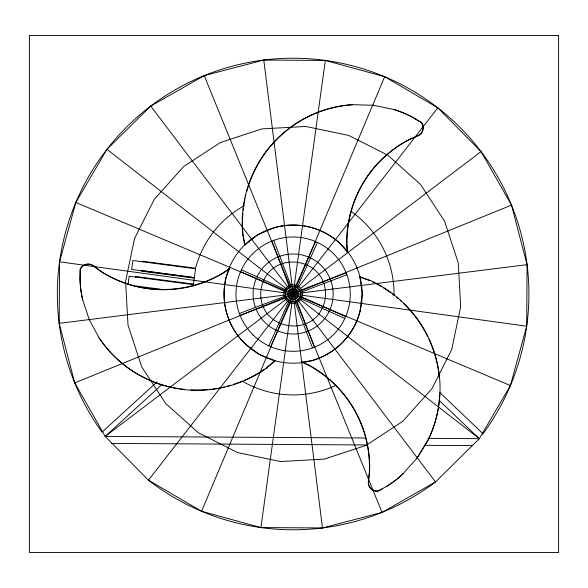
<?xml version="1.0" encoding="UTF-8"?>
<svg xmlns="http://www.w3.org/2000/svg" width="588" height="588" viewBox="0 0 588 588"><rect width="100%" height="100%" fill="white"/><g stroke="black" fill="none" stroke-linecap="round" stroke-linejoin="round"><path stroke-width="0.88" d="M59.182 323.349L59.557 261.8L75.845 202.448L106.942 149.33L150.734 106.068L204.227 75.617L263.777 60.05L325.326 60.424L384.684 76.719L437.795 107.817L481.058 151.608L511.509 205.102L527.076 264.651L526.701 326.2L510.406 385.552L479.308 438.67L435.517 481.932L382.031 512.383L322.481 527.95L260.925 527.576L201.574 511.281L148.455 480.183L105.201 436.392L74.749 382.898L59.182 323.349L527.076 264.651M82.768 300.012L82.283 298.145A105.377 104.355 -19.9 0 1 79.961 278.727L80.159 269.422L80.99 267.65A9.143 9.055 -19.9 0 1 84.488 264.82L86.076 264.269A8.239 8.159 -19.9 0 1 93.117 265.555L101.092 271.377A115.388 114.27 -19.9 0 0 223.528 272.582L229.702 268.297L226.226 276.933A70.317 69.627 -19.9 0 0 244.784 343.458A69.075 69.075 0 0 0 360.018 311.346L362.193 293.441L359.827 276.75L370.565 280.572A118.342 117.188 40 0 1 428.042 440.162L417.179 457.964L401.942 474.891A105.377 104.355 40 0 1 386.309 486.636M128.037 284.335L129.11 276.198L193.43 284.666M135.666 277.345L135.784 276.492L193.511 284.092M140.51 270.318L194.371 277.565M141.605 270.502L141.517 271.164L194.297 278.109M142.73 261.932L142.818 261.27L195.598 268.216M193.268 285.893L195.642 267.878A100.923 100.923 0 0 1 244.233 205.712M260.925 527.576L325.326 60.424M285.834 291.957C282.674 301.21 297.962 305.789 300.409 296.323C303.57 287.069 288.289 282.49 285.834 291.957L240.69 271.685M201.574 511.281L384.684 76.719M268.834 345.817L289.127 300.615M295.308 286.848L315.572 241.705M270.671 346.567L290.942 301.423M297.116 287.664L317.41 242.462M416.973 458.214L427.836 440.412A118.342 117.188 40 0 0 439.728 394.063M437.795 107.817L148.455 480.183A235.781 235.781 0 0 0 435.517 481.932L150.734 106.068M403.317 473.531L402.148 474.648A105.377 104.355 40 0 1 386.514 486.394L378.15 491.134L376.21 491.303A9.143 9.055 40 0 1 372.006 489.694L370.727 488.599A8.239 8.159 40 0 1 368.309 481.859L369.352 472.039A115.388 114.27 40 0 0 309.001 365.508L301.717 362.083L311.669 360.672A70.31 69.627 40 0 0 360.01 311.339M102.334 431.908L156.989 381.935M365.611 437.979L105.201 436.392L161.869 384.567M266.033 368.132L274.883 360.62M105.201 436.392L481.058 151.608M229.496 268.819L223.631 272.883A115.388 114.27 -19.9 0 1 101.202 271.678L93.227 265.857A8.239 8.159 -19.9 0 0 86.186 264.571L84.599 265.122A9.143 9.055 -19.9 0 0 81.093 267.952L80.269 269.723L80.071 279.028A105.377 104.355 -19.9 0 0 82.386 298.447M382.274 488.856L378.356 490.884L376.416 491.061A9.143 9.055 40 0 1 372.211 489.444L370.932 488.349A8.239 8.159 40 0 1 368.514 481.616L369.558 471.796A115.388 114.27 40 0 0 309.207 365.258L302.283 362.01M74.749 382.898L511.509 205.102M239.404 313.507L285.724 295.889M299.821 290.531L346.075 272.942M240.176 315.337L286.429 297.749M300.527 292.383L346.839 274.772M427.961 438.361L479.308 438.67L438.868 400.105M111.573 443.418L367.544 444.976M424.507 445.322L472.848 445.616M373.52 105.274L352.359 104.679A118.342 117.188 -79.9 0 0 242.675 234.075L244.681 245.093L257.985 234.671L274.574 227.6A70.317 69.627 -79.9 0 1 341.474 244.806L347.618 252.656L346.986 245.093A115.388 114.27 -79.9 0 1 409.255 139.665L418.281 135.666A8.239 8.159 -79.9 0 0 422.919 130.213L423.228 128.559A9.143 9.055 -79.9 0 0 422.529 124.112L421.412 122.517L413.452 117.688A105.377 104.355 -79.9 0 0 395.474 109.985L393.615 109.478M195.525 268.767L132.851 260.535L131.675 269.436L194.349 277.69M136.115 285.996L160.575 289.215M59.557 261.8L526.701 326.2M373.204 105.215L393.931 109.53M359.871 277.088L370.359 280.821M75.845 202.448L510.406 385.552M241.447 269.848L286.65 290.141M300.409 296.323L345.553 316.587M299.601 298.131L344.803 318.431M106.942 149.33L479.308 438.67M439.773 392.519L482.866 433.613M89.178 319.519L99.24 338.137A118.342 117.188 -19.9 0 0 266.144 368.433L275.199 360.745L259.19 354.299L244.777 343.473A69.075 69.075 0 0 1 274.574 227.6A69.075 69.075 0 0 1 360.018 311.346M204.227 75.617L382.031 512.383M273.758 240.419L291.369 286.738M296.734 300.836L314.323 347.089M271.921 241.19L289.516 287.444M294.875 301.541L312.493 347.853M82.658 299.711L89.288 319.821M244.946 244.887L242.991 234.127A118.342 117.188 -79.9 0 1 242.917 213.084M263.777 60.05L322.481 527.95M347.273 252.215L346.67 245.034A115.388 114.27 -79.9 0 1 408.939 139.606L417.965 135.615A8.239 8.159 -79.9 0 0 422.603 130.161L422.919 128.507A9.143 9.055 -79.9 0 0 422.213 124.061L421.096 122.458L413.136 117.629A105.377 104.355 -79.9 0 0 395.158 109.934M101.937 431.989A235.781 235.781 0 0 1 136.254 117.975A235.781 235.781 0 0 1 452.128 119.901A235.781 235.781 0 0 1 482.623 434.304M264.534 369.168A118.342 117.188 -19.9 0 1 247.842 378.716M247.019 379.098A118.342 117.188 -19.9 0 1 244.512 380.215M242.822 380.928A118.342 117.188 -19.9 0 1 233.333 384.398M230.709 385.206A118.342 117.188 -19.9 0 1 226.306 386.404M224.528 386.838A118.342 117.188 -19.9 0 1 222.742 387.242M220.941 387.624A118.342 117.188 -19.9 0 1 219.14 387.977M217.332 388.3A118.342 117.188 -19.9 0 1 212.797 388.991M210.974 389.219A118.342 117.188 -19.9 0 1 209.159 389.418M207.344 389.594A118.342 117.188 -19.9 0 1 190.865 389.866M184.5 389.359A118.342 117.188 -19.9 0 1 179.965 388.786M178.157 388.506A118.342 117.188 -19.9 0 1 173.644 387.69M171.85 387.316A118.342 117.188 -19.9 0 1 146.008 378.459M145.192 378.062A118.342 117.188 -19.9 0 1 99.129 337.835M372.829 281.99A118.342 117.188 40 0 1 374.468 282.806M376.099 283.644A118.342 117.188 40 0 1 381.708 286.79M383.28 287.738A118.342 117.188 40 0 1 387.882 290.729M388.631 291.251A118.342 117.188 40 0 1 390.866 292.839M392.343 293.926A118.342 117.188 40 0 1 394.519 295.61M396.665 297.337A118.342 117.188 40 0 1 398.069 298.52M400.149 300.336A118.342 117.188 40 0 1 401.501 301.57M403.5 303.452A118.342 117.188 40 0 1 427.674 336.586M428.85 339.055A118.342 117.188 40 0 1 439.398 378.584M243.182 210.357A118.342 117.188 -79.9 0 1 243.395 208.534M243.63 206.719A118.342 117.188 -79.9 0 1 245.056 198.575M245.446 196.782A118.342 117.188 -79.9 0 1 245.865 195.003M246.784 191.468A118.342 117.188 -79.9 0 1 352.675 104.737M335.52 385.588A100.923 100.923 0 0 1 242.668 381.399M351.242 211.489A100.923 100.923 0 0 1 394.034 295.808M256.86 277.08A40.021 40.021 0 0 1 318.402 262.976A40.021 40.021 0 0 1 317.02 326.097A40.021 40.021 0 0 1 256.155 309.317M255.523 307.678A40.021 40.021 0 0 1 256.155 278.683M302.092 291.597A9.283 9.283 0 0 1 301.534 297.925M301.166 298.638A9.283 9.283 0 0 1 284.408 297.175M284.166 296.403A9.283 9.283 0 0 1 295.529 285.04M297.763 285.966A9.283 9.283 0 0 1 301.166 289.362M260.976 289.568C256.309 331.889 318.321 340.437 325.274 298.432C329.949 256.111 267.93 247.563 260.976 289.568M134.542 238.463L125.575 281.402L128.022 325.193L141.723 366.868L165.735 403.566L198.435 432.805L237.589 452.584L280.527 461.551L324.319 459.103L365.993 445.41L402.692 421.39L431.93 388.69L451.709 349.537L460.683 306.598L458.236 262.807L444.535 221.132L420.516 184.434L387.815 155.195L348.662 135.416L305.731 126.449L261.932 128.897L220.265 142.59L183.559 166.61L154.321 199.31L134.542 238.463M558.6 35.515L29.4 35.515L29.4 552.485L558.6 552.485L558.6 35.515M253.119 334.962A57.154 57.154 0 0 0 348.478 308.377A57.154 57.154 0 0 0 277.779 239.081A57.154 57.154 0 0 0 253.119 334.962M290.296 298.719A5.388 5.388 0 0 0 298.506 294.294A5.388 5.388 0 0 0 290.568 289.399A5.388 5.388 0 0 0 290.296 298.719"/></g></svg>
